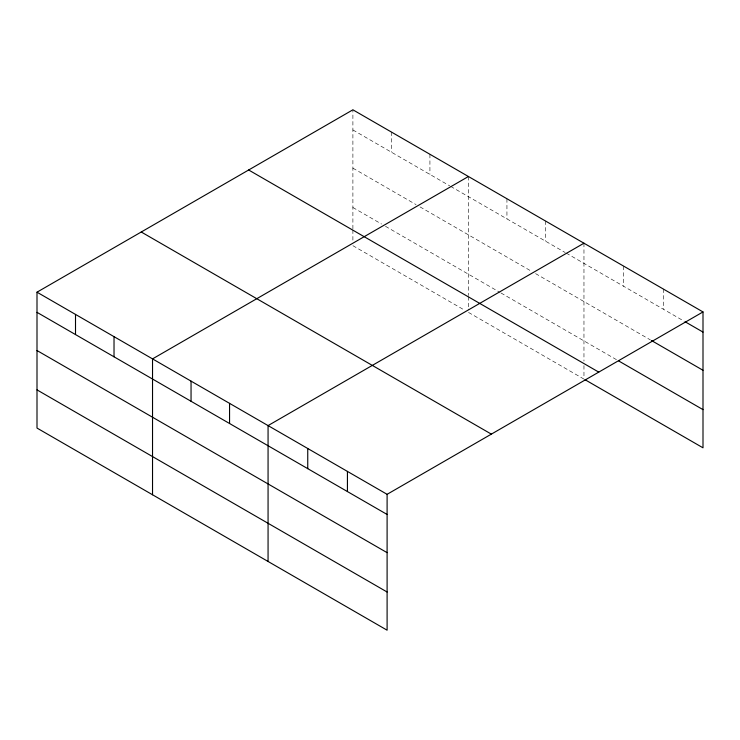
<?xml version="1.0" encoding="UTF-8"?>
<svg xmlns="http://www.w3.org/2000/svg" width="740" height="740" viewBox="0 0 740 740"><rect width="100%" height="100%" fill="white"/><g stroke="black" fill="none" stroke-linecap="round" stroke-linejoin="round"><path stroke-width="0.56" stroke-dasharray="3.7 2.78" d="M352.897 228.836L352.897 109.807M352.897 129.953L449.67 185.823M450.66 186.397L565.203 252.534M566.192 253.099L684.149 321.206M352.897 168.147L416.093 204.638M420.043 206.913L531.625 271.339M535.575 273.615L650.423 339.928M352.897 207.496L381.535 224.026M385.485 226.311L500.027 292.439M501.017 293.012L616.698 359.797M352.897 245.68L464.48 310.106M583.962 379.093L468.429 312.382L468.429 309.015M663.318 289.026L663.318 309.181M623.644 266.123L623.644 286.269M583.962 243.21L583.962 361.12M583.962 365.606L583.962 377.964M545.454 220.973L545.454 241.129M506.937 198.746L506.937 218.892M468.429 176.508L468.429 295.538M468.429 296.657L468.429 307.896M429.921 154.272L429.921 174.427M391.404 132.044L391.404 152.19M352.897 229.955L352.897 241.194"/><path stroke-width="1.11" d="M387.103 552.66L387.103 494.32L37 292.189L37 428.062L387.103 630.193L387.103 552.66L37 350.529M584.961 379.666L703 447.811L703 311.938L352.897 109.807L37 292.189M468.429 176.508L152.532 358.891L152.532 494.764M583.962 243.21L268.065 425.593L268.065 561.466M387.103 494.32L703 311.938M685.148 321.78L703 332.084M651.422 340.493L703 370.278M618.686 360.944L703 409.627M248.649 169.987L598.752 372.118M141.248 231.999L491.351 434.13M37 312.336L387.103 514.466M37 389.878L387.103 592.009M347.43 471.408L347.43 491.563M307.748 448.505L307.748 468.651M229.557 403.356L229.557 423.511M191.049 381.128L191.049 401.274M114.025 336.654L114.025 356.81M75.508 314.417L75.508 334.572"/></g></svg>
